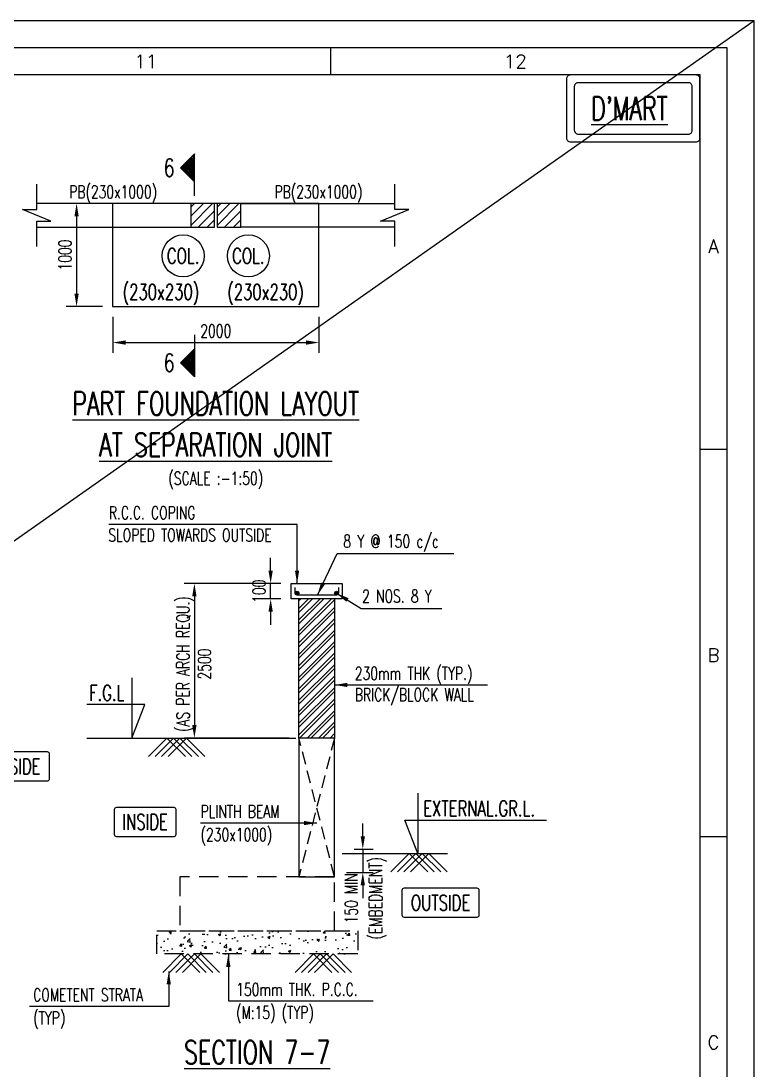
# Model space of a CAD drawing. Header units: millimetres. Extents: x 2843046 to 3042813, y -234641 to -168101.
# Drawn here: x 2916938 to 2931158, y -188464 to -168101 of the extents above; entities that cross this region are included whole.
import ezdxf
from ezdxf.enums import TextEntityAlignment as Align

# ---------------------------------------------------------------- set-up
doc = ezdxf.new("R2010")
doc.units = ezdxf.units.MM
doc.header["$MEASUREMENT"] = 0
doc.header["$PDMODE"] = 34
doc.header["$PDSIZE"] = -5
doc.linetypes.add('Hidden', pattern=[0.375, 0.25, -0.125])
for name, color, linetype in [('NO. BEAM', 3, 'Continuous'), ('PNA', 8, 'Continuous'), ('S-BEAM NO', 3, 'Continuous'), ('S-BEAM OUTER', 4, 'Continuous'), ('S-BEAM SIZES', 3, 'Continuous'), ('S-BRECK LINE', 8, 'Continuous'), ('S-COLUMN', 1, 'Continuous'), ('S-COLUMN CIRCLE', 9, 'Continuous'), ('S-COLUMN HATCH', 8, 'Continuous'), ('S-COLUMN NO', 2, 'Continuous'), ('S-COLUMN SIZES', 2, 'Continuous'), ('S-CONCRET LINE', 4, 'Continuous'), ('S-CUT LINE', 8, 'Continuous'), ('S-DIM-1', 5, 'Continuous'), ('S-FOOTING', 4, 'Continuous'), ('S-HATCH', 253, 'Continuous'), ('S-LEVEL SECTION', 3, 'Continuous'), ('S-PCC', 9, 'Continuous'), ('S-REINFORCEMENT', 6, 'Continuous'), ('S-SECTION MARK', 1, 'Continuous'), ('S-TEXT', 2, 'Continuous'), ('S-TEXT-1', 4, 'Continuous'), ('S-TITIL', 6, 'Continuous'), ('SCHEDULE LINE-1', 7, 'Continuous'), ('SHEET', 7, 'Continuous'), ('TITLE', 6, 'Continuous')]:
    doc.layers.add(name, color=color, linetype=linetype)
doc.styles.add('ROMANS', font='simplex.shx', dxfattribs={"width": 0.7})
doc.dimstyles.new('dim33.33', dxfattribs={"dimtxt": 250, "dimasz": 250, "dimexe": 200, "dimexo": 200, "dimgap": 100, "dimtad": 1, "dimdec": 0, "dimlfac": 0.333331, "dimzin": 0, "dimdsep": 46, "dimtxsty": 'ROMANS', "dimcen": 0, "dimclrd": 5, "dimclre": 5, "dimclrt": 4, "dimadec": 0, "dimazin": 0, "dimtfac": 1, "dimtdec": 0, "dimtix": 1, "dimtofl": 0, "dimtmove": 2, "dimatfit": 3, "dimfxl": 0, "dimtolj": 1, "dimtzin": 0, "dimlwd": -1, "dimlwe": -1, "dimarcsym": 0})
doc.dimstyles.new('dim50', dxfattribs={"dimtxt": 250, "dimasz": 250, "dimexe": 200, "dimexo": 200, "dimgap": 100, "dimtad": 1, "dimdec": 0, "dimlfac": 0.5, "dimzin": 0, "dimdsep": 46, "dimtxsty": 'ROMANS', "dimcen": 0, "dimclrd": 5, "dimclre": 5, "dimclrt": 4, "dimadec": 0, "dimazin": 0, "dimtfac": 1, "dimtdec": 0, "dimtix": 1, "dimtofl": 0, "dimtmove": 2, "dimatfit": 3, "dimfxl": 0, "dimtolj": 1, "dimtzin": 0, "dimlwd": -1, "dimlwe": -1, "dimarcsym": 0})

# ---------------------------------------------------------------- blocks, each defined once
blk = doc.blocks.new('zw$C05B')
at = {"flags": 128}
blk.add_lwpolyline([(0, 0), (82749, 0), (82749, 58210), (0, 58210)], close=True, dxfattribs=at)
at = {"layer": 'PNA'}
for p, q in [((75033, 57718), (75033, 57226)), ((81765, 50402), (82257, 50402)), ((81765, 43342), (82257, 43342))]:
    blk.add_line(p, q, dxfattribs=at)
at = {"layer": 'PNA', "color": 1}
for points in [[(984, 492), (82257, 492), (82257, 57718), (984, 57718)], [(1968, 984), (81765, 984), (81765, 57226), (1968, 57226)]]:
    blk.add_lwpolyline(points, close=True, dxfattribs=at)
at = {"layer": 'PNA', "style": 'ROMANS'}
for s, p in [('11', (71668, 57472)), ('12', (78400, 57472)), ('A', (82011, 54102)), ('B', (82011, 46649)), ('C', (82011, 39589))]:
    blk.add_text(s, height=246, dxfattribs=at).set_placement(p, align=Align.MIDDLE)
blk = doc.blocks.new('*D128')
at = {"layer": 'Defpoints', "color": 0, "lineweight": -2}
for p in [(2918717, -171643), (2918017, -173643), (2918717, -173643)]:
    blk.add_point(p, dxfattribs=at)
at = {"layer": 'S-DIM-1', "color": 5}
for p, q in [((2918517, -171643), (2917817, -171643)), ((2918017, -171893), (2918017, -173393)), ((2918517, -173643), (2917817, -173643))]:
    blk.add_line(p, q, dxfattribs=at)
at = {"layer": 'S-DIM-1', "color": 5, "lineweight": -2}
for points in [[(2918058, -171893), (2917975, -171893), (2918017, -171643)], [(2917975, -173393), (2918058, -173393), (2918017, -173643)]]:
    blk.add_solid(points, dxfattribs=at)
at = {"layer": 'S-DIM-1', "color": 4, "insert": (2917792, -172643), "char_height": 250, "attachment_point": 5, "rotation": 90, "style": 'ROMANS'}
blk.add_mtext('\\A1;1000', dxfattribs=at)
blk = doc.blocks.new('*D129')
at = {"layer": 'Defpoints', "color": 0, "lineweight": -2}
for p in [(2918717, -173643), (2922717, -173643), (2922717, -174343)]:
    blk.add_point(p, dxfattribs=at)
at = {"layer": 'S-DIM-1', "color": 5}
for p, q in [((2918717, -173843), (2918717, -174543)), ((2922717, -173843), (2922717, -174543)), ((2918967, -174343), (2922467, -174343))]:
    blk.add_line(p, q, dxfattribs=at)
at = {"layer": 'S-DIM-1', "color": 5, "lineweight": -2}
for points in [[(2918967, -174301), (2918967, -174385), (2918717, -174343)], [(2922467, -174385), (2922467, -174301), (2922717, -174343)]]:
    blk.add_solid(points, dxfattribs=at)
at = {"layer": 'S-DIM-1', "color": 4, "insert": (2920717, -174118), "char_height": 250, "attachment_point": 5, "style": 'ROMANS'}
blk.add_mtext('\\A1;2000', dxfattribs=at)
blk = doc.blocks.new('*D138')
at = {"layer": 'Defpoints', "color": 0, "lineweight": -2}
for p in [(2922181, -179020), (2920302, -182020), (2922331, -182020)]:
    blk.add_point(p, dxfattribs=at)
at = {"layer": 'S-DIM-1', "color": 5}
for p, q in [((2921981, -179020), (2920102, -179020)), ((2922131, -182020), (2920102, -182020))]:
    blk.add_line(p, q, dxfattribs=at)
at = {"layer": 'S-DIM-1', "color": 5, "lineweight": -3}
blk.add_line((2920302, -179270), (2920302, -181770), dxfattribs=at)
at = {"layer": 'S-DIM-1', "color": 5, "lineweight": -2}
for points in [[(2920344, -179270), (2920260, -179270), (2920302, -179020)], [(2920260, -181770), (2920344, -181770), (2920302, -182020)]]:
    blk.add_solid(points, dxfattribs=at)
at = {"layer": 'S-DIM-1', "color": 4, "insert": (2920289, -180584), "char_height": 250, "attachment_point": 5, "rotation": 90, "style": 'ROMANS'}
blk.add_mtext('\\A1;{(AS PER ARCH REQU.)\\P2500}', dxfattribs=at)
blk = doc.blocks.new('*D139')
at = {"layer": 'Defpoints', "color": 0, "lineweight": -2}
for p in [(2921781, -179020), (2922181, -179020), (2922181, -179320)]:
    blk.add_point(p, dxfattribs=at)
at = {"layer": 'S-DIM-1', "color": 5, "lineweight": -3}
for p, q in [((2921781, -178770), (2921781, -178520)), ((2921781, -179320), (2921781, -179020)), ((2921781, -179570), (2921781, -179820))]:
    blk.add_line(p, q, dxfattribs=at)
at = {"layer": 'S-DIM-1', "color": 5}
for p, q in [((2921981, -179020), (2921581, -179020)), ((2921981, -179320), (2921581, -179320))]:
    blk.add_line(p, q, dxfattribs=at)
at = {"layer": 'S-DIM-1', "color": 5, "lineweight": -2}
for points in [[(2921739, -178770), (2921823, -178770), (2921781, -179020)], [(2921823, -179570), (2921739, -179570), (2921781, -179320)]]:
    blk.add_solid(points, dxfattribs=at)
at = {"layer": 'S-DIM-1', "color": 4, "insert": (2921556, -179170), "char_height": 250, "attachment_point": 5, "rotation": 90, "style": 'ROMANS'}
blk.add_mtext('\\A1;100', dxfattribs=at)
blk = doc.blocks.new('*D140')
at = {"layer": 'Defpoints', "color": 0, "lineweight": -2}
for p in [(2923201, -184179), (2923051, -184629), (2923569, -184629)]:
    blk.add_point(p, dxfattribs=at)
at = {"layer": 'S-DIM-1', "color": 5, "lineweight": -3}
for p, q in [((2923569, -183929), (2923569, -183679)), ((2923569, -184179), (2923569, -184629)), ((2923569, -184879), (2923569, -185129))]:
    blk.add_line(p, q, dxfattribs=at)
at = {"layer": 'S-DIM-1', "color": 5}
for p, q in [((2923401, -184179), (2923769, -184179)), ((2923251, -184629), (2923769, -184629))]:
    blk.add_line(p, q, dxfattribs=at)
at = {"layer": 'S-DIM-1', "color": 5, "lineweight": -2}
for points in [[(2923528, -183929), (2923611, -183929), (2923569, -184179)], [(2923611, -184879), (2923528, -184879), (2923569, -184629)]]:
    blk.add_solid(points, dxfattribs=at)
at = {"layer": 'S-DIM-1', "color": 4, "char_height": 250, "attachment_point": 5, "rotation": 90, "style": 'ROMANS'}
for s, insert in [('\\A1;(EMBEDMENT)', (2923860, -185129)), ('\\A1;150 MIN', (2923344, -185129))]:
    blk.add_mtext(s, dxfattribs=dict(at, insert=insert))

msp = doc.modelspace()

# ---------------------------------------------------------------- hatches: boundary and pattern name
at = {"layer": 'S-COLUMN HATCH'}
h = msp.add_hatch(dxfattribs=at)
h.set_pattern_fill('ANSI31', color=256, scale=1000, angle=360, style=0)
h.set_pattern_definition([(45, (-15396553.37, 1230941.06), (-88.38834765, 88.38834765), [])])
h.paths.add_polyline_path([(2920231.6, -172103), (2920231.6, -171643), (2920691.6, -171643), (2920691.6, -172103)])
h = msp.add_hatch(dxfattribs=at)
h.set_pattern_fill('ANSI31', color=256, scale=1000, angle=360, style=0)
h.set_pattern_definition([(45, (-15396043.37, 1230941.06), (-88.38834765, 88.38834765), [])])
h.paths.add_polyline_path([(2920741.6, -172103), (2920741.6, -171643), (2921201.6, -171643), (2921201.6, -172103)])
at = {"layer": 'S-HATCH'}
h = msp.add_hatch(dxfattribs=at)
h.set_pattern_fill('ANSI32', color=256, scale=420, style=0)
h.set_pattern_definition([(45, (2176833.45, -102206.67), (-111.369318, 111.369318), []), (45, (2176907.7, -102206.67), (-111.369318, 111.369318), [])])
h.paths.add_polyline_path([(2923020.6, -179320.2), (2922330.6, -179320.2), (2922330.6, -182020.2), (2923020.6, -182020.2)])
at = {"layer": 'S-PCC', "linetype": 'ByBlock'}
h = msp.add_hatch(dxfattribs=at)
h.set_pattern_fill('AR-CONC,_O', color=8, scale=66.666667)
h.set_pattern_definition([(50, (-14179846.85, 225564.97), (478.173455, -41.834757), [50, -550]), (355, (-14179846.85, 225564.97), (-92.500889, 501.461422), [40, -440]), (100.4514445, (-14179807, 225561.5), (385.672564, 459.626661), [42.493461, -467.428075]), (46.1842, (-14179846.85, 225698.3), (711.49422, -110.346187), [75, -825]), (96.6356355, (-14179787.55, 225689.1), (623.107964, 649.4124), [63.740228, -701.142507]), (351.184164, (-14179846.85, 225698.3), (623.107963, 649.4124), [60, -660]), (21, (-14179780.18, 225664.97), (397.938035, -268.412594), [50, -550]), (326, (-14179780.2, 225664.97), (162.210221, 483.433363), [40, -440]), (71.4514447, (-14179747, 225642.6), (560.148251, 215.020769), [42.49346, -467.428075]), (37.5, (-14179846.85, 225564.97), (8.1065702, 221.9292359), [0, -434.6666667, 0, -446.6666667, 0, -441.6666667]), (7.5, (-14179846.85, 225564.97), (175.3796916, 262.9411413), [0, -254.6666667, 0, -424.6666667, 0, -168.3333333]), (327.5, (-14179995.51, 225564.97), (355.8816241, -15.0365812), [0, -166.6666667, 0, -520, 0, -690]), (317.5, (-14180062.18, 225564.97), (388.7907796, 66.736655), [0, -216.6666667, 0, -345.3333333, 0, -490])])
h.paths.add_polyline_path([(2919570.6, -186212.2), (2919570.6, -185762.2), (2923470.6, -185762.2), (2923470.6, -186212.2)])
at = {"layer": 'S-SECTION MARK'}
h = msp.add_hatch(dxfattribs=at)
h.set_pattern_fill('ANSI31', color=256, scale=172.406964, angle=270, style=0)
h.set_pattern_definition([(315, (2918463.74, -95240.885), (15.2387667, 15.2387667), [])])
h.paths.add_polyline_path([(2920035.6, -170952), (2920302.7, -170680.2), (2920302.7, -171223.9)])
h = msp.add_hatch(dxfattribs=at)
h.set_pattern_fill('ANSI31', color=256, scale=172.406964, angle=270, style=0)
h.set_pattern_definition([(315, (2918463.74, -96950.885), (15.2387667, 15.2387667), [])])
h.paths.add_polyline_path([(2920035.6, -174734), (2920302.7, -175005.9), (2920302.7, -174462.2)])

# ---------------------------------------------------------------- linework, layer by layer
at = {"layer": 'NO. BEAM', "color": 7, "elevation": 24.9}
msp.add_lwpolyline([(2917452, -182291), (2916032, -182291, 0.4142136), (2915992, -182331), (2915992, -182811, 0.4142136), (2916032, -182851), (2917452, -182851, 0.4142136), (2917492, -182811), (2917492, -182331, 0.4142136)], format="xyb", close=True, dxfattribs=at)
at = {"layer": 'NO. BEAM', "color": 7}
for points in [[(2919907.6, -183368.9), (2918787.6, -183368.9, 0.4142136), (2918747.6, -183408.9), (2918747.6, -183888.9, 0.4142136), (2918787.6, -183928.9), (2919907.6, -183928.9, 0.4142136), (2919947.6, -183888.9), (2919947.6, -183408.9, 0.4142136)], [(2925788.4, -184937.1), (2924368.4, -184937.1, 0.4142136), (2924328.4, -184977.1), (2924328.4, -185457.1, 0.4142136), (2924368.4, -185497.1), (2925788.4, -185497.1, 0.4142136), (2925828.4, -185457.1), (2925828.4, -184977.1, 0.4142136)]]:
    msp.add_lwpolyline(points, format="xyb", close=True, dxfattribs=at)
at = {"layer": 'S-BEAM OUTER'}
for p, q in [((2920231.6, -171643), (2917244.1, -171643)), ((2921201.6, -171643), (2924189.1, -171643)), ((2917244.1, -172103), (2920231.6, -172103)), ((2924189.1, -172103), (2921201.6, -172103))]:
    msp.add_line(p, q, dxfattribs=at)
at = {"layer": 'S-BEAM OUTER', "linetype": 'ByBlock', "ltscale": 1000, "elevation": 24.9}
msp.add_lwpolyline([(2922330.6, -184712.2), (2923020.6, -184712.2), (2923020.6, -182020.2), (2922330.6, -182020.2)], close=True, dxfattribs=at)
at = {"layer": 'S-BEAM SIZES', "color": 30, "lineweight": -2}
msp.add_line((2931157.9, -168100.8, 153353), (2843046.1, -230083.7, 153353), dxfattribs=at)
at = {"layer": 'S-BRECK LINE'}
for points in [[(2917244.1, -172478), (2917244.1, -171985.9), (2917518.9, -171985.9), (2916969.4, -171760.2), (2917244.1, -171760.2), (2917244.1, -171268)], [(2924189.1, -172478), (2924189.1, -171985.9), (2923914.4, -171985.9), (2924463.9, -171760.2), (2924189.1, -171760.2), (2924189.1, -171268)]]:
    msp.add_lwpolyline(points, dxfattribs=at)
at = {"layer": 'S-COLUMN', "color": 4}
msp.add_line((2922330.6, -182020.2, 24.9), (2922330.6, -179320.2, 24.9), dxfattribs=at)
at = {"layer": 'S-COLUMN'}
for points in [[(2920231.6, -172103), (2920691.6, -172103), (2920691.6, -171643), (2920231.6, -171643)], [(2920741.6, -172103), (2921201.6, -172103), (2921201.6, -171643), (2920741.6, -171643)]]:
    msp.add_lwpolyline(points, close=True, dxfattribs=at)
at = {"layer": 'S-COLUMN', "color": 4, "elevation": 24.9}
msp.add_lwpolyline([(2923020.6, -179320.2), (2923020.6, -182020.2)], dxfattribs=at)
at = {"layer": 'S-COLUMN', "color": 8, "linetype": 'Hidden', "ltscale": 1500}
for points in [[(2922330.6, -184712.2), (2922330.6, -184712.2)], [(2923020.6, -184712.2), (2923020.6, -184712.2)]]:
    msp.add_lwpolyline(points, dxfattribs=at)
at = {"layer": 'S-COLUMN CIRCLE'}
for centre in [(2920084.1, -172660.6), (2921349.2, -172660.6)]:
    msp.add_circle(centre, 407.5, dxfattribs=at)
at = {"layer": 'S-CONCRET LINE', "elevation": 24.9}
msp.add_lwpolyline([(2922180.6, -179320.2), (2922180.6, -179020.2), (2923170.6, -179020.2), (2923170.6, -179320.2)], close=True, dxfattribs=at)
msp.add_lwpolyline([(2922330.6, -179020.2), (2923020.6, -179020.2)], dxfattribs=at)
at = {"layer": 'S-CUT LINE', "linetype": 'Hidden', "ltscale": 1000}
for p, q in [((2923020.6, -182020.2, 24.9), (2922330.6, -184712.2, 30.5)), ((2923020.6, -184712.2, 30.5), (2922330.6, -182020.2, 24.9))]:
    msp.add_line(p, q, dxfattribs=at)
at = {"layer": 'S-FOOTING'}
msp.add_lwpolyline([(2922716.6, -173643), (2922716.6, -171643), (2918716.6, -171643), (2918716.6, -173643)], close=True, dxfattribs=at)
at = {"layer": 'S-FOOTING', "color": 8, "linetype": 'Hidden', "ltscale": 1500, "elevation": 5.5}
msp.add_lwpolyline([(2923020.6, -185762.2), (2923020.6, -184712.2), (2920020.6, -184712.2), (2920020.6, -185762.2), (2923020.6, -185762.2)], dxfattribs=at)
at = {"layer": 'S-LEVEL SECTION'}
for p, q in [((2918214.8, -182020.2, 23.7), (2922270.6, -182020.2, 23.7)), ((2923170.6, -184262.2, 49.9), (2925211.2, -184262.2, 49.9))]:
    msp.add_line(p, q, dxfattribs=at)
for points, elevation in [([(2919088.3, -180849.8), (2919088.3, -182020.2), (2919338.3, -181370.2), (2918214.8, -181370.2)], 23.7), ([(2924635.7, -183091.8), (2924635.7, -184262.2), (2924385.7, -183612.2), (2927134.2, -183612.2)], 49.9)]:
    msp.add_lwpolyline(points, dxfattribs=dict(at, elevation=elevation))
at = {"layer": 'S-PCC', "elevation": 23.7}
for points in [[(2919411.7, -182378.2), (2919769.6, -182020.2), (2920127.6, -182378.2)], [(2919538.2, -182378.2), (2919896.2, -182020.2), (2920254.2, -182378.2)], [(2919664.8, -182378.2), (2920022.8, -182020.2), (2920380.7, -182378.2)], [(2919791.3, -182378.2), (2920149.3, -182020.2), (2920507.3, -182378.2)]]:
    msp.add_lwpolyline(points, dxfattribs=at)
at = {"layer": 'S-PCC', "color": 8}
for points, elevation in [([(2924828.6, -184620.2), (2924470.6, -184262.2), (2924112.7, -184620.2)], 49.9), ([(2924955.2, -184620.2), (2924597.2, -184262.2), (2924239.2, -184620.2)], 49.9), ([(2925081.7, -184620.2), (2924723.8, -184262.2), (2924365.8, -184620.2)], 49.9), ([(2925208.3, -184620.2), (2924850.3, -184262.2), (2924492.4, -184620.2)], 49.9), ([(2919690.8, -186570.2), (2920048.8, -186212.2), (2920406.8, -186570.2)], 30.5), ([(2919817.4, -186570.2), (2920175.3, -186212.2), (2920533.3, -186570.2)], 30.5), ([(2919943.9, -186570.2), (2920301.9, -186212.2), (2920659.9, -186570.2)], 30.5), ([(2920070.5, -186570.2), (2920428.5, -186212.2), (2920786.4, -186570.2)], 30.5), ([(2922970.7, -186570.2), (2922612.7, -186212.2), (2922254.7, -186570.2)], 30.5), ([(2923097.2, -186570.2), (2922739.3, -186212.2), (2922381.3, -186570.2)], 30.5), ([(2923223.8, -186570.2), (2922865.8, -186212.2), (2922507.8, -186570.2)], 30.5), ([(2923350.4, -186570.2), (2922992.4, -186212.2), (2922634.4, -186570.2)], 30.5)]:
    msp.add_lwpolyline(points, dxfattribs=dict(at, elevation=elevation))
at = {"layer": 'S-PCC', "color": 8, "linetype": 'Hidden', "ltscale": 1500, "elevation": 30.5}
msp.add_lwpolyline([(2919570.6, -186212.2), (2919570.6, -185762.2), (2923470.6, -185762.2), (2923470.6, -186212.2)], close=True, dxfattribs=at)
at = {"layer": 'S-REINFORCEMENT', "elevation": 24.9}
msp.add_lwpolyline([(2923095.6, -179095.2), (2923095.6, -179207.7, -0.4142136), (2923058.1, -179245.2), (2922293.1, -179245.2, -0.4142136), (2922255.6, -179207.7), (2922255.6, -179095.2)], format="xyb", dxfattribs=at)
at = {"layer": 'S-REINFORCEMENT', "const_width": 37.5, "elevation": 24.9}
for points in [[(2922274.3, -179207.7, 1), (2922311.8, -179207.7, 1)], [(2923076.8, -179207.7, -1), (2923039.3, -179207.7, -1)]]:
    msp.add_lwpolyline(points, format="xyb", close=True, dxfattribs=at)
at = {"layer": 'S-REINFORCEMENT'}
for centre in [(2922293.1, -179207.7, 24.9), (2923058.1, -179207.7, 24.9)]:
    msp.add_circle(centre, 37.5, dxfattribs=at)
at = {"layer": 'S-SECTION MARK'}
for p, q in [((2920035.6, -170952), (2920302.7, -170680.2)), ((2920302.7, -171493), (2920302.7, -170680.2)), ((2920302.7, -171493), (2920302.7, -170680.2)), ((2920302.7, -171223.9), (2920035.6, -170952)), ((2920302.7, -174193), (2920302.7, -175005.9)), ((2920302.7, -174462.2), (2920035.6, -174734)), ((2920035.6, -174734), (2920302.7, -175005.9))]:
    msp.add_line(p, q, dxfattribs=at)
at = {"layer": 'SCHEDULE LINE-1', "color": 2, "elevation": 153353}
for points in [[(2927522.3, -169223.5), (2927522.3, -170373.5, 0.4142136), (2927597.3, -170448.5), (2930035.2, -170448.5, 0.4142136), (2930110.2, -170373.5), (2930110.2, -169223.5, 0.4142136), (2930035.2, -169148.5), (2927597.3, -169148.5, 0.4142136)], [(2927672.3, -169373.5), (2927672.3, -170218.5, 0.4142136), (2927752.3, -170298.5), (2929885.2, -170298.5, 0.4142136), (2929960.2, -170223.5), (2929960.2, -169373.5, 0.4142136), (2929885.2, -169298.5), (2927747.3, -169298.5, 0.4142136)]]:
    msp.add_lwpolyline(points, format="xyb", close=True, dxfattribs=at)

# ---------------------------------------------------------------- block references
at = {"layer": 'SHEET', "xscale": 1.064813359128304, "yscale": 1.064813359128304, "zscale": 1.064813359128304}
msp.add_blockref('zw$C05B', (2843046.1, -230083.7, 153353), dxfattribs=at)

# ---------------------------------------------------------------- texts
at = {"layer": 'S-BEAM NO', "style": 'ROMANS', "width": 0.7}
for p in [(2918725.4, -171418), (2922707.9, -171418)]:
    msp.add_text('PB(230x1000)', height=250, dxfattribs=at).set_placement(p, align=Align.MIDDLE_CENTER)
at = {"layer": 'S-COLUMN NO', "style": 'ROMANS', "width": 0.7}
for p in [(2920084.1, -172660.6), (2921349.2, -172660.6)]:
    msp.add_text('COL.', height=300, dxfattribs=at).set_placement(p, align=Align.MIDDLE)
at = {"layer": 'S-COLUMN SIZES', "style": 'ROMANS', "width": 0.7}
for p in [(2918911.6, -173360.6), (2920941.6, -173360.6)]:
    msp.add_text('(230x230)', height=300, dxfattribs=at).set_placement(p, align=Align.MIDDLE_LEFT)
at = {"layer": 'S-LEVEL SECTION', "style": 'ROMANS', "width": 0.7}
for s, p in [('F.G.L', (2918261.5, -181145.2, 23.7)), ('EXTERNAL.GR.L.', (2924741.7, -183387.2, 49.9))]:
    msp.add_text(s, height=300, dxfattribs=at).set_placement(p, align=Align.MIDDLE_LEFT)
at = {"layer": 'S-SECTION MARK', "style": 'ROMANS', "width": 0.7}
for p in [(2919812.8, -170950.7), (2919812.8, -174735.4)]:
    msp.add_text('6', height=350, dxfattribs=at).set_placement(p, align=Align.MIDDLE)
at = {"layer": 'S-TEXT', "style": 'ROMANS', "width": 0.7}
msp.add_text('(SCALE :-1:50)', height=250, dxfattribs=at).set_placement((2920716.6, -176977.7), align=Align.MIDDLE_CENTER)
at = {"layer": 'S-TEXT-1', "style": 'ROMANS', "width": 0.7}
for s, p in [('R.C.C. COPING', (2918643.4, -177648.1, 24.9)), ('SLOPED TOWARDS OUTSIDE ', (2918633.6, -178081.3, 24.9)), ('8 Y @ 150 c/c', (2923191.1, -178199.5, 24.9)), ('2 NOS. 8 Y', (2923555.9, -179265.3, 24.9)), ('230mm THK (TYP.)', (2923413.8, -180764.7, 24.9)), ('BRICK/BLOCK WALL', (2923413.8, -181179, 24.9)), ('PLINTH BEAM', (2920422.7, -183445.2, 49.9)), ('(230x1000)', (2920422.7, -183895.2, 24.9)), ('COMETENT STRATA', (2917174.9, -187006.1, 5.5)), ('150mm THK. P.C.C.', (2921113.6, -186901.2, 5.5)), ('(TYP)', (2917174.9, -187453.7, 5.5)), ('(M:15) (TYP)', (2921110.6, -187348.7, 5.5))]:
    msp.add_text(s, height=250, dxfattribs=at).set_placement(p, align=Align.MIDDLE_LEFT)
at = {"layer": 'S-TITIL', "style": 'ROMANS', "width": 0.7}
for s, p in [('%%UPART FOUNDATION LAYOUT', (2920716.6, -175527.7)), ('%%UAT SEPARATION JOINT', (2920716.6, -176327.7)), ('%%USECTION 7-7', (2921520.6, -188118.7, 30.5))]:
    msp.add_text(s, height=450, dxfattribs=at).set_placement(p, align=Align.MIDDLE_CENTER)
at = {"layer": 'TITLE', "style": 'ROMANS', "width": 0.7}
msp.add_text("%%UD'MART", height=450, dxfattribs=at).set_placement((2927999.9, -169798.5, 153353), align=Align.MIDDLE_LEFT)
at = {"layer": 'TITLE', "color": 2, "style": 'ROMANS', "width": 0.7}
for s, p in [('OUTSIDE', (2916742, -182571, 24.9)), ('INSIDE', (2919347.6, -183648.9)), ('OUTSIDE', (2925078.4, -185217.1))]:
    msp.add_text(s, height=300, dxfattribs=at).set_placement(p, align=Align.MIDDLE_CENTER)

# ---------------------------------------------------------------- dimensions: what is measured, and where the dimension line sits
at = {"layer": 'S-DIM-1'}
dim = msp.add_linear_dim(base=(2918016.6, -173643), p1=(2918716.6, -171643), p2=(2918716.6, -173643), angle=90, dimstyle='dim50', dxfattribs=at)
dim.commit()
dim.dimension.update_dxf_attribs({"geometry": '*D128', "text_midpoint": (2917791.6, -172643)})
dim = msp.add_linear_dim(base=(2922716.6, -174343), p1=(2918716.6, -173643), p2=(2922716.6, -173643), angle=180, dimstyle='dim50', override={"dimtmove": 0}, dxfattribs=at)
dim.commit()
dim.dimension.update_dxf_attribs({"geometry": '*D129', "text_midpoint": (2920716.6, -174343), "dimtype": 160})
dim = msp.add_linear_dim(base=(2921780.9, -179020.2), p1=(2922180.6, -179320.2, 24.9), p2=(2922180.6, -179020.2, 24.9), angle=90, dimstyle='dim33.33', override={"dimtofl": 1, "dimtmove": 0, "dimlwd": 65533}, dxfattribs=at)
dim.commit()
dim.dimension.update_dxf_attribs({"geometry": '*D139', "text_midpoint": (2921555.9, -179170.2)})
for base, p1, p2, text, override, picture, middle in [((2920302.1, -182020.2), (2922180.6, -179020.2, 24.9), (2922330.6, -182020.2), '{(AS PER ARCH REQU.)\\P2500}', {"dimtofl": 1, "dimtmove": 1, "dimlwd": 65533}, '*D138', (2920746.5, -180584)), ((2923569.4, -184628.9, 49.9), (2923201.4, -184178.9, 74.8), (2923051.4, -184628.9, 74.8), '<> MIN\\X(EMBEDMENT)', {"dimtofl": 1, "dimtmove": 2, "dimlwd": 65533}, '*D140', (2923569.4, -185128.9, 49.9))]:
    dim = msp.add_linear_dim(base=base, p1=p1, p2=p2, angle=90, text=text, dimstyle='dim33.33', override=override, dxfattribs=at)
    dim.commit()
    dim.dimension.update_dxf_attribs({"geometry": picture, "text_midpoint": middle, "dimtype": 160})

# ---------------------------------------------------------------- leaders
for points in [[(2922294, -179020.2, 24.9), (2922294, -177873.1, 24.9), (2918643.4, -177873.1, 24.9)], [(2922690.1, -179245.2), (2923071.1, -178439.5), (2925336.7, -178439.5)], [(2923058.1, -179207.7), (2923537.2, -179505.3), (2925104.5, -179505.3)], [(2923020.6, -180989.7), (2925988.8, -180989.7)], [(2922675.6, -183670.2, 24.9), (2920422.7, -183670.2, 24.9)], [(2920960.6, -186212.2), (2920960.6, -187123.7), (2923769.4, -187123.7)], [(2919805.1, -186549.8), (2919805.1, -187228.7), (2917102.5, -187228.7)]]:
    msp.add_leader(points, dimstyle='dim33.33', dxfattribs=at)

doc.saveas('drawing.dxf')
